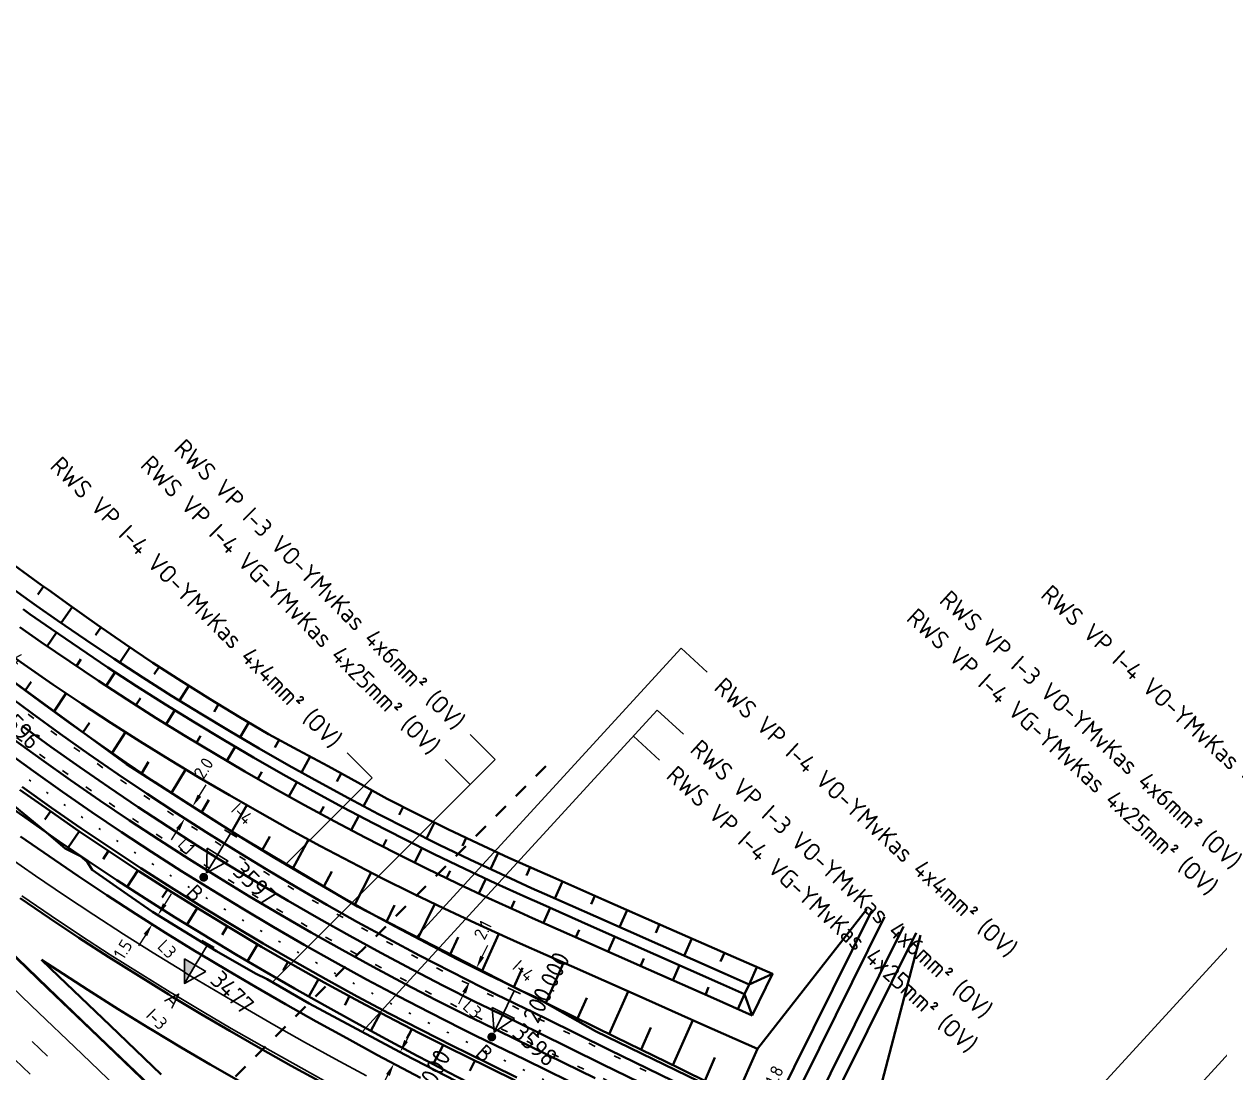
# Model space of a CAD drawing. Header units: metres. Extents: x 134219 to 139080, y 438661 to 444352.
# Drawn here: x 138219.5 to 138388.3, y 439565.8 to 439713.9 of the extents above; entities that cross this region are included whole.
import ezdxf
from ezdxf.enums import TextEntityAlignment as Align

# ---------------------------------------------------------------- set-up
doc = ezdxf.new("R2010")
doc.units = ezdxf.units.M
for name, pattern in [('13strp', [4, 1, -3]), ('30270strp', [3, 0.3, -2.7]), ('39strp', [12, 3, -9]), ('XX-FASEGRENS', [4, 2, -2])]:
    doc.linetypes.add(name, pattern=pattern)
doc.layers.get('DEFPOINTS').update_dxf_attribs({"color": 193})
for name, color, linetype, lineweight in [('N-WE-KG-FASEGRENS-G', 7, 'XX-FASEGRENS', 35), ('N-WE-KL-ET-T18', 1, 'Continuous', 18), ('N-WE-KL-ET-T25', 7, 'Continuous', 25), ('N-WE-KL-ET_LS_OV_ARMATUUR-S', 7, 'Continuous', 25), ('N-WE-KL-ET_LS_OV_ARMATUUR-T18', 1, 'Continuous', 25), ('N-WE-KL-ET_LS_OV_KABEL-G', 10, 'KL-LS-OV-N', 35), ('N-WE-KL-ET_LS_OV_KABEL-M', 7, 'Continuous', 18), ('N-WE-KL-ET_LS_OV_KABEL-T25', 7, 'Continuous', 25), ('Utd-ondergr-nw', 8, '13strp', 35)]:
    doc.layers.add(name, color=color, linetype=linetype, lineweight=lineweight)
doc.layers.add('N-WE-KL-ET_LS_OV_ARMATUUR-T25', color=2, linetype='Continuous')
doc.layers.add('Utd-weg-nw', color=8, linetype='Continuous')
doc.styles.add('alm a2ee v011$0$rtw_iso', font='NLCS-ISO.ttf')
doc.styles.add('ISO18', font='NLCS-ISO.ttf')
doc.styles.add('ISO25', font='NLCS-ISO.ttf')
doc.styles.add('NLCS-ISO', font='NLCS-ISO.ttf')
doc.styles.add('NLCS_18', font='NLCS-ISO.ttf', dxfattribs={"height": 1.8})
doc.styles.add('NLCS_25', font='NLCS-ISO.ttf', dxfattribs={"height": 2.5})
doc.linetypes.add('KL-LS-OV-N', pattern='A,4,-1,[103,NLCS.SHX,S=0.75,R=0,X=0,Y=0],-1,4,-1.5,["0V",Standard,S=1,R=0,X=0,Y=-0.5],-3', length=14.5)
doc.dimstyles.new('NLCS_t18_pijl_Dimension_l3_h1', dxfattribs={"dimtxt": 1.8, "dimasz": 1.8, "dimexe": 2, "dimexo": 2, "dimgap": 0.7, "dimtad": 1, "dimdec": 1, "dimzin": 0, "dimdsep": 46, "dimtxsty": 'NLCS_18', "dimcen": 2.5, "dimdle": 2, "dimclrd": 256, "dimclre": 256, "dimclrt": 256, "dimadec": 1, "dimazin": 0, "dimtfac": 1, "dimtdec": 1, "dimtofl": 0, "dimtmove": 1, "dimatfit": 0, "dimfxl": 0, "dimtolj": 1, "dimtzin": 0, "dimlwd": 18, "dimlwe": 18, "dimarcsym": 0})

# ---------------------------------------------------------------- blocks, each defined once
blk = doc.blocks.new('SKL-ET_OV_ARMATUUR_HD_NATRIUM_1x150W-SO (3)')
for points in [[(3.49, -1.76), (6.49, 0), (3.49, 1.76)], [(3.49, 1.76), (3.49, -1.76)], [(0, 1), (0, -1)], [(3.49, 0), (0, 0)], [(3.49, 0), (6.49, 0)]]:
    blk.add_lwpolyline(points)
blk.add_solid([(3.49, 0), (3.49, -1.76), (6.49, 0)])
at = {"layer": 'N-WE-KL-ET-T18', "linetype": 'ByBlock', "style": 'NLCS-ISO'}
blk.add_attdef('GROEPSNUMMER', text='', height=1.8, dxfattribs=at).set_placement((-2, -4), align=Align.RIGHT)
blk.add_attdef('FASE-AANSLUITING', (10, -4), '', height=1.8, dxfattribs=at)
at = {"layer": 'N-WE-KL-ET-T18', "linetype": 'ByBlock', "style": 'NLCS-ISO', "flags": 1}
for tag, p in [('TYPE_ARMATUUR', (7.76, -13.46)), ('TYPE_FABRIKAAT', (7.76, -17.24)), ('VERMOGEN_LAMP', (7.76, -21.02)), ('SPIEGELSTAND', (7.76, -24.81)), ('HOOGTE_LICHTMAST', (7.76, -28.59)), ('UITLEGGERHOEK', (7.76, -32.38)), ('TYPE_LICHTMAST', (7.76, -36.16)), ('BOTSVRIENDELIJK', (7.76, -39.95)), ('POSITIE_LICHTMAST', (7.76, -43.73)), ('KABELAANSLUITING', (7.76, -47.52)), ('VOEDINGSPUNT', (7.76, -51.3))]:
    blk.add_attdef(tag, p, '', height=1.8, dxfattribs=at)
at = {"layer": 'N-WE-KL-ET-T25', "linetype": 'ByBlock', "style": 'NLCS-ISO'}
blk.add_attdef('MASTNUMMER', text='', height=2.5, dxfattribs=at).set_placement((4, 4.31), align=Align.MIDDLE)
at = {"layer": 'N-WE-KL-ET-T25', "linetype": 'ByBlock', "style": 'NLCS-ISO', "flags": 1}
blk.add_attdef('TYPE_SYMBOOL', (7.76, -10.06), '', height=2.5, dxfattribs=at)
blk = doc.blocks.new('SKL-ET_OV_ARMATUUR_HD_NATRIUM_1x100W-SO')
for points in [[(3.49, -1.76), (6.49, 0), (3.49, 1.76)], [(3.49, 1.76), (3.49, -1.76)], [(0, 1), (0, -1)], [(3.49, 0), (0, 0)], [(3.49, 0), (6.5, 0)]]:
    blk.add_lwpolyline(points)
at = {"const_width": 0.625}
blk.add_lwpolyline([(6.94, 0, 1), (7.56, 0, 1)], format="xyb", close=True, dxfattribs=at)
at = {"layer": 'N-WE-KL-ET-T18', "linetype": 'ByBlock', "style": 'NLCS-ISO'}
blk.add_attdef('GROEPSNUMMER', text='', height=1.8, dxfattribs=at).set_placement((-2, -4), align=Align.RIGHT)
blk.add_attdef('FASE-AANSLUITING', (10, -4), '', height=1.8, dxfattribs=at)
at = {"layer": 'N-WE-KL-ET-T18', "linetype": 'ByBlock', "style": 'NLCS-ISO', "flags": 1}
for tag, p in [('TYPE_ARMATUUR', (7.76, -13.46)), ('TYPE_FABRIKAAT', (7.76, -17.24)), ('VERMOGEN_LAMP', (7.76, -21.02)), ('SPIEGELSTAND', (7.76, -24.81)), ('HOOGTE_LICHTMAST', (7.76, -28.59)), ('UITLEGGERHOEK', (7.76, -32.38)), ('TYPE_LICHTMAST', (7.76, -36.16)), ('BOTSVRIENDELIJK', (7.76, -39.95)), ('POSITIE_LICHTMAST', (7.76, -43.73)), ('KABELAANSLUITING', (7.76, -47.52)), ('VOEDINGSPUNT', (7.76, -51.3))]:
    blk.add_attdef(tag, p, '', height=1.8, dxfattribs=at)
at = {"layer": 'N-WE-KL-ET-T25', "linetype": 'ByBlock', "style": 'NLCS-ISO'}
blk.add_attdef('MASTNUMMER', text='', height=2.5, dxfattribs=at).set_placement((4, 4.31), align=Align.MIDDLE)
at = {"layer": 'N-WE-KL-ET-T25', "linetype": 'ByBlock', "style": 'NLCS-ISO', "flags": 1}
blk.add_attdef('TYPE_SYMBOOL', (7.76, -10.06), '', height=2.5, dxfattribs=at)
blk = doc.blocks.new('*D290')
at = {"layer": 'DEFPOINTS', "color": 0, "transparency": 16777216}
for p in [(138238.39, 439587.94), (138238.39, 439587.94), (138237.59, 439586.66)]:
    blk.add_point(p, dxfattribs=at)
at = {"layer": 'N-WE-KL-ET_LS_OV_KABEL-M', "linetype": 'Continuous', "lineweight": 18, "transparency": 16777216}
for p, q in [((138239.35, 439589.46), (138240.32, 439590.98)), ((138236.62, 439585.14), (138235.66, 439583.62))]:
    blk.add_line(p, q, dxfattribs=at)
at = {"layer": 'N-WE-KL-ET_LS_OV_KABEL-M', "lineweight": 18, "transparency": 16777216}
for p, q in [((138237.59, 439586.66), (138235.89, 439587.73)), ((138238.39, 439587.94), (138236.7, 439589.01))]:
    blk.add_line(p, q, dxfattribs=at)
at = {"layer": 'N-WE-KL-ET_LS_OV_KABEL-M', "transparency": 16777216}
for points in [[(138239.1, 439589.62), (138239.61, 439589.3), (138238.39, 439587.94)], [(138236.37, 439585.3), (138236.88, 439584.98), (138237.59, 439586.66)]]:
    blk.add_solid(points, dxfattribs=at)
at = {"layer": 'N-WE-KL-ET_LS_OV_KABEL-M', "transparency": 16777216, "insert": (138233.45, 439583.1), "char_height": 1.8, "attachment_point": 5, "rotation": 57.7306, "style": 'NLCS_18'}
blk.add_mtext('\\A1;1.5', dxfattribs=at)
blk = doc.blocks.new('*D291')
at = {"layer": 'DEFPOINTS', "color": 0, "transparency": 16777216}
for p in [(138272.6, 439568.58), (138272.6, 439568.58), (138271.73, 439566.95)]:
    blk.add_point(p, dxfattribs=at)
at = {"layer": 'N-WE-KL-ET_LS_OV_KABEL-M', "linetype": 'Continuous', "lineweight": 18, "transparency": 16777216}
for p, q in [((138273.45, 439570.16), (138274.3, 439571.75)), ((138270.89, 439565.36), (138270.04, 439563.78))]:
    blk.add_line(p, q, dxfattribs=at)
at = {"layer": 'N-WE-KL-ET_LS_OV_KABEL-M', "lineweight": 18, "transparency": 16777216}
for p, q in [((138272.6, 439568.58), (138270.84, 439569.52)), ((138271.73, 439566.95), (138269.97, 439567.89))]:
    blk.add_line(p, q, dxfattribs=at)
at = {"layer": 'N-WE-KL-ET_LS_OV_KABEL-M', "transparency": 16777216}
for points in [[(138273.18, 439570.31), (138273.71, 439570.02), (138272.6, 439568.58)], [(138270.62, 439565.5), (138271.15, 439565.22), (138271.73, 439566.95)]]:
    blk.add_solid(points, dxfattribs=at)
at = {"layer": 'N-WE-KL-ET_LS_OV_KABEL-M', "transparency": 16777216, "insert": (138267.88, 439563.13), "char_height": 1.8, "attachment_point": 5, "rotation": 61.9218, "style": 'NLCS_18'}
blk.add_mtext('\\A1;1.8', dxfattribs=at)
blk = doc.blocks.new('*D526')
at = {"layer": 'DEFPOINTS', "color": 0, "transparency": 16777216}
for p in [(138243.29, 439603.31), (138243.29, 439603.31), (138242.2, 439601.6)]:
    blk.add_point(p, dxfattribs=at)
at = {"layer": 'N-WE-KL-ET_LS_OV_KABEL-M', "linetype": 'Continuous', "lineweight": 18, "transparency": 16777216}
for p, q in [((138244.26, 439604.83), (138245.23, 439606.34)), ((138241.23, 439600.08), (138240.26, 439598.57))]:
    blk.add_line(p, q, dxfattribs=at)
at = {"layer": 'N-WE-KL-ET_LS_OV_KABEL-M', "lineweight": 18, "transparency": 16777216}
for p, q in [((138243.29, 439603.31), (138244.97, 439602.23)), ((138242.2, 439601.6), (138243.88, 439600.52))]:
    blk.add_line(p, q, dxfattribs=at)
at = {"layer": 'N-WE-KL-ET_LS_OV_KABEL-M', "transparency": 16777216}
for points in [[(138244.01, 439604.99), (138244.51, 439604.67), (138243.29, 439603.31)], [(138240.97, 439600.24), (138241.48, 439599.92), (138242.2, 439601.6)]]:
    blk.add_solid(points, dxfattribs=at)
at = {"layer": 'N-WE-KL-ET_LS_OV_KABEL-M', "transparency": 16777216, "insert": (138244.84, 439608.71), "char_height": 1.8, "attachment_point": 5, "rotation": 57.407, "style": 'NLCS_18'}
blk.add_mtext('\\A1;2.0', dxfattribs=at)
blk = doc.blocks.new('*D527')
at = {"layer": 'DEFPOINTS', "color": 0, "transparency": 16777216}
for p in [(138283.39, 439580.48), (138283.39, 439580.48), (138282.46, 439578.6)]:
    blk.add_point(p, dxfattribs=at)
at = {"layer": 'N-WE-KL-ET_LS_OV_KABEL-M', "linetype": 'Continuous', "lineweight": 18, "transparency": 16777216}
for p, q in [((138284.2, 439582.09), (138285, 439583.7)), ((138281.65, 439576.99), (138280.85, 439575.38))]:
    blk.add_line(p, q, dxfattribs=at)
at = {"layer": 'N-WE-KL-ET_LS_OV_KABEL-M', "lineweight": 18, "transparency": 16777216}
for p, q in [((138283.39, 439580.48), (138285.18, 439579.59)), ((138282.46, 439578.6), (138284.25, 439577.71))]:
    blk.add_line(p, q, dxfattribs=at)
at = {"layer": 'N-WE-KL-ET_LS_OV_KABEL-M', "transparency": 16777216}
for points in [[(138283.93, 439582.23), (138284.47, 439581.96), (138283.39, 439580.48)], [(138281.38, 439577.13), (138281.92, 439576.86), (138282.46, 439578.6)]]:
    blk.add_solid(points, dxfattribs=at)
at = {"layer": 'N-WE-KL-ET_LS_OV_KABEL-M', "transparency": 16777216, "insert": (138284.28, 439585.85), "char_height": 1.8, "attachment_point": 5, "rotation": 63.4793, "style": 'NLCS_18'}
blk.add_mtext('\\A1;2.1', dxfattribs=at)
blk = doc.blocks.new('*D528')
at = {"layer": 'DEFPOINTS', "color": 0, "transparency": 16777216}
for p in [(138324.64, 439559.94), (138324.64, 439559.94), (138323.83, 439558.31)]:
    blk.add_point(p, dxfattribs=at)
at = {"layer": 'N-WE-KL-ET_LS_OV_KABEL-M', "linetype": 'Continuous', "lineweight": 18, "transparency": 16777216}
for p, q in [((138325.43, 439561.56), (138326.22, 439563.18)), ((138323.04, 439556.69), (138322.25, 439555.07))]:
    blk.add_line(p, q, dxfattribs=at)
at = {"layer": 'N-WE-KL-ET_LS_OV_KABEL-M', "lineweight": 18, "transparency": 16777216}
for p, q in [((138324.64, 439559.94), (138322.84, 439560.82)), ((138323.83, 439558.31), (138322.04, 439559.19))]:
    blk.add_line(p, q, dxfattribs=at)
at = {"layer": 'N-WE-KL-ET_LS_OV_KABEL-M', "transparency": 16777216}
for points in [[(138325.16, 439561.69), (138325.7, 439561.43), (138324.64, 439559.94)], [(138322.77, 439556.82), (138323.31, 439556.56), (138323.83, 439558.31)]]:
    blk.add_solid(points, dxfattribs=at)
at = {"layer": 'N-WE-KL-ET_LS_OV_KABEL-M', "transparency": 16777216, "insert": (138325.48, 439565.3), "char_height": 1.8, "attachment_point": 5, "rotation": 63.9009, "style": 'NLCS_18'}
blk.add_mtext('\\A1;1.8', dxfattribs=at)

msp = doc.modelspace()

# ---------------------------------------------------------------- linework, layer by layer
at = {"layer": 'N-WE-KG-FASEGRENS-G'}
msp.add_line((138293.2, 439608.99), (138144.51, 439460.32), dxfattribs=at)
at = {"layer": 'N-WE-KL-ET_LS_OV_KABEL-G', "flags": 128}
for points, elevation in [([(138111.99, 439691.87), (138114.18, 439694.07), (138115.26, 439692.87), (138117.57, 439691.4), (138125.91, 439683.98), (138127.97, 439682.86), (138131.34, 439679.62), (138132.18, 439677.72), (138142.34, 439668.71), (138153.3, 439658.34), (138164.5, 439648.24), (138171.6, 439641.86), (138173.12, 439640.9), (138174.05, 439640.11), (138175.48, 439638.45), (138187.21, 439628.65), (138198.94, 439619.08), (138210.65, 439609.46), (138222.38, 439599.85), (138225.29, 439597.35), (138227.47, 439596.27), (138228.41, 439595.47), (138229.11, 439594.36), (138234.08, 439590.85), (138237.61, 439588.42), (138246.69, 439582.86), (138252.19, 439579.68), (138253.83, 439578.91), (138259.75, 439575.47), (138273.22, 439568.24), (138286.27, 439561.5), (138294.58, 439557.29), (138296.56, 439556.99), (138297.64, 439556.27), (138298.4, 439554.62), (138306.88, 439551.69), (138311.58, 439549.32), (138316.92, 439548.16), (138318.83, 439547.8), (138318.79, 439547.74)], 3.79), ([(138133.39, 439694.25), (138133.42, 439694.21), (138156.73, 439673.6), (138171.2, 439660.28), (138186.02, 439647.52), (138201.16, 439634.06), (138216.61, 439621.96), (138233.95, 439609.27), (138249.42, 439599.4), (138266.57, 439589.17), (138289.41, 439577.37), (138291.62, 439576.42), (138300.22, 439571.54), (138316.4, 439563.67), (138331.01, 439557.06), (138349.99, 439546.81), (138368.98, 439538.94), (138371.25, 439538.66), (138371.17, 439538.45)], 1.53)]:
    msp.add_lwpolyline(points, dxfattribs=dict(at, elevation=elevation))
at = {"layer": 'N-WE-KL-ET_LS_OV_KABEL-T25'}
for p, q in [((138312.3, 439625.68), (138274.9, 439584.87)), ((138315.99, 439622.3), (138312.3, 439625.68)), ((138308.93, 439616.91), (138267.26, 439571.44)), ((138312.62, 439613.53), (138308.93, 439616.91)), ((138286.03, 439609.92), (138282.49, 439613.46)), ((138309.24, 439609.85), (138305.55, 439613.22)), ((138254.58, 439578.48), (138286.03, 439609.92)), ((138268.64, 439607.33), (138265.11, 439610.87)), ((138282.49, 439606.39), (138278.96, 439609.92)), ((138256.49, 439595.18), (138268.64, 439607.33)), ((138364.37, 439540.85), (138410.44, 439591.13)), ((138342.41, 439532), (138396, 439590.48))]:
    msp.add_line(p, q, dxfattribs=at)
at = {"layer": 'Utd-ondergr-nw', "color": 7, "linetype": 'Continuous'}
msp.add_line((138291.96, 439570.86), (138292.4, 439571.75), dxfattribs=at)
at = {"layer": 'Utd-ondergr-nw', "linetype": 'Continuous', "flags": 128}
for points in [[(138325.21, 439579.63), (138319.72, 439582.05), (138310.56, 439586.08), (138301.39, 439590.11), (138294.16, 439593.31), (138292.33, 439594.11), (138287.98, 439596.06), (138283.65, 439598.06), (138279.34, 439600.11), (138275.05, 439602.22), (138270.8, 439604.4), (138266.63, 439606.71), (138262.43, 439608.99), (138258.21, 439611.25), (138254, 439613.54), (138249.87, 439615.97), (138245.78, 439618.47), (138241.72, 439621.01), (138237.69, 439623.6), (138233.7, 439626.26), (138229.76, 439628.99), (138225.85, 439631.77), (138222.94, 439633.89), (138221.97, 439634.58), (138218.09, 439637.42)], [(138161.42, 439636.48), (138165.06, 439632.98), (138172.28, 439626.06), (138179.5, 439619.14), (138186.72, 439612.22), (138193.93, 439605.3), (138201.15, 439598.38), (138208.37, 439591.46), (138215.59, 439584.54), (138222.81, 439577.62), (138230.03, 439570.7), (138237.24, 439563.78)], [(138162.84, 439635.21), (138165.11, 439633.04), (138172.33, 439626.11), (138179.55, 439619.19), (138186.76, 439612.27), (138193.98, 439605.35), (138201.2, 439598.43), (138208.42, 439591.51), (138215.64, 439584.59), (138222.86, 439577.67), (138230.07, 439570.75), (138237.29, 439563.83)], [(138321.89, 439578.14), (138318.54, 439579.64), (138309.39, 439583.7), (138300.24, 439587.76), (138293.02, 439590.96), (138291.18, 439591.78), (138286.81, 439593.77), (138282.46, 439595.81), (138278.14, 439597.89), (138273.84, 439600.03), (138269.56, 439602.22), (138265.31, 439604.46), (138261.08, 439606.76), (138256.88, 439609.1), (138252.7, 439611.49), (138248.54, 439613.93), (138244.42, 439616.42), (138240.32, 439618.95), (138236.25, 439621.54), (138232.21, 439624.18), (138228.19, 439626.86), (138224.21, 439629.59), (138221.23, 439631.67), (138220.25, 439632.37), (138216.34, 439635.2)], [(138221.43, 439633.25), (138222.24, 439634.39)], [(138321.23, 439576.8), (138317.88, 439578.29), (138308.73, 439582.35), (138299.58, 439586.41), (138292.36, 439589.62), (138290.51, 439590.44), (138286.13, 439592.43), (138281.77, 439594.48), (138277.43, 439596.57), (138273.11, 439598.72), (138268.82, 439600.92), (138264.55, 439603.17), (138260.31, 439605.47), (138256.09, 439607.82), (138251.89, 439610.22), (138247.73, 439612.67), (138243.59, 439615.17), (138239.47, 439617.72), (138235.39, 439620.31), (138231.33, 439622.96), (138227.3, 439625.65), (138223.31, 439628.39), (138220.32, 439630.48), (138219.34, 439631.18)], [(138224.72, 439629.24), (138226.27, 439631.48)], [(138322.34, 439573.76), (138316.85, 439576.2), (138307.71, 439580.26), (138298.56, 439584.32), (138291.33, 439587.53), (138289.48, 439588.36), (138285.07, 439590.36), (138280.69, 439592.42), (138276.32, 439594.53), (138271.98, 439596.69), (138267.67, 439598.9), (138263.38, 439601.16), (138259.11, 439603.48), (138254.87, 439605.84), (138250.65, 439608.26), (138246.46, 439610.72), (138242.3, 439613.23), (138238.16, 439615.8), (138234.05, 439618.41), (138229.98, 439621.07), (138225.93, 439623.78), (138221.91, 439626.53), (138218.91, 439628.64)], [(138229.59, 439627.51), (138230.32, 439628.6)], [(138224.05, 439627.88), (138222.73, 439625.97)], [(138323.1, 439569.05), (138315.09, 439572.61), (138305.95, 439576.67), (138296.8, 439580.73), (138289.57, 439583.94), (138287.7, 439584.77), (138283.25, 439586.8), (138278.83, 439588.88), (138274.42, 439591.01), (138270.04, 439593.19), (138265.69, 439595.43), (138261.35, 439597.71), (138257.05, 439600.05), (138252.77, 439602.44), (138248.51, 439604.88), (138244.28, 439607.37), (138240.08, 439609.9), (138235.9, 439612.49), (138231.76, 439615.13), (138227.64, 439617.82), (138223.56, 439620.55), (138219.5, 439623.34), (138216.47, 439625.46)], [(138233.01, 439623.65), (138234.41, 439625.78)], [(138227.53, 439624.1), (138226.89, 439623.13)], [(138232.35, 439622.29), (138231.07, 439620.35)], [(138237.88, 439621.99), (138238.56, 439623.04)], [(138320.99, 439561.92), (138312.01, 439566.32), (138303.03, 439570.72), (138294.05, 439575.12), (138286.96, 439578.6), (138285.09, 439579.52), (138280.67, 439581.74), (138276.27, 439584.02), (138271.91, 439586.34), (138267.56, 439588.72), (138263.25, 439591.15), (138258.96, 439593.63), (138254.7, 439596.15), (138250.48, 439598.73), (138246.28, 439601.36), (138242.11, 439604.03), (138237.98, 439606.75), (138233.87, 439609.52), (138229.8, 439612.34), (138225.76, 439615.2), (138221.76, 439618.11), (138217.79, 439621.07)], [(138220.48, 439620.89), (138219.65, 439619.68)], [(138241.44, 439618.26), (138242.75, 439620.37)], [(138311.13, 439564.53), (138302.15, 439568.93), (138293.17, 439573.33), (138286.08, 439576.8), (138284.21, 439577.72), (138279.76, 439579.96), (138275.35, 439582.25), (138270.95, 439584.58), (138266.59, 439586.97), (138262.26, 439589.41), (138257.95, 439591.9), (138253.67, 439594.44), (138249.43, 439597.03), (138245.21, 439599.67), (138241.02, 439602.35), (138236.87, 439605.09), (138232.74, 439607.87), (138228.65, 439610.7), (138224.6, 439613.57), (138220.57, 439616.5), (138216.58, 439619.47)], [(138225.45, 439619.29), (138223.71, 439616.69)], [(138235.92, 439618.6), (138235.29, 439617.62)], [(138240.77, 439616.91), (138239.55, 439614.94)], [(138246.33, 439616.69), (138246.97, 439617.74)], [(138310.14, 439562.51), (138301.16, 439566.91), (138292.18, 439571.3), (138285.09, 439574.78), (138283.21, 439575.71), (138278.74, 439577.96), (138274.3, 439580.25), (138269.89, 439582.61), (138265.5, 439585.01), (138261.14, 439587.46), (138256.81, 439589.96), (138252.51, 439592.51), (138248.24, 439595.11), (138244.01, 439597.76), (138239.8, 439600.46), (138235.62, 439603.21), (138231.48, 439606.01), (138227.36, 439608.85), (138223.28, 439611.75), (138219.24, 439614.69)], [(138228.71, 439615.14), (138227.8, 439613.75)], [(138249.99, 439613.08), (138251.22, 439615.18)], [(138233.82, 439613.82), (138231.94, 439610.86)], [(138244.43, 439613.3), (138243.83, 439612.31)], [(138299.29, 439563.09), (138290.31, 439567.49), (138283.22, 439570.96), (138281.32, 439571.9), (138276.81, 439574.17), (138272.32, 439576.49), (138267.87, 439578.87), (138263.44, 439581.29), (138259.04, 439583.77), (138254.67, 439586.29), (138250.32, 439588.87), (138246.01, 439591.5), (138241.73, 439594.17), (138237.48, 439596.9), (138233.26, 439599.68), (138229.08, 439602.5), (138224.93, 439605.37), (138220.81, 439608.29), (138216.72, 439611.26)], [(138300.17, 439564.89), (138291.19, 439569.28), (138284.1, 439572.76), (138282.21, 439573.69), (138277.72, 439575.95), (138273.25, 439578.26), (138268.82, 439580.63), (138264.41, 439583.04), (138260.03, 439585.5), (138255.68, 439588.02), (138251.35, 439590.58), (138247.06, 439593.2), (138242.8, 439595.86), (138238.57, 439598.58), (138234.37, 439601.34), (138230.21, 439604.15), (138226.07, 439607.01), (138221.97, 439609.92), (138217.91, 439612.87)], [(138249.33, 439611.73), (138248.15, 439609.73)], [(138254.92, 439611.63), (138255.54, 439612.7)], [(138237.08, 439609.59), (138236.1, 439608.01)], [(138258.66, 439608.1), (138259.91, 439610.34)], [(138242.32, 439608.55), (138240.31, 439605.22)], [(138253.07, 439608.21), (138252.49, 439607.2)], [(138263.66, 439606.84), (138264.28, 439607.98)], [(138258, 439606.75), (138256.87, 439604.73)], [(138288.88, 439564.57), (138281.79, 439568.05), (138279.87, 439568.99), (138275.33, 439571.28), (138270.81, 439573.61), (138266.32, 439576.01), (138261.86, 439578.45), (138257.43, 439580.94), (138253.02, 439583.49), (138248.65, 439586.09), (138244.3, 439588.73), (138239.99, 439591.43), (138235.71, 439594.18), (138231.46, 439596.97), (138227.24, 439599.82), (138223.06, 439602.71), (138218.91, 439605.65)], [(138289.1, 439565.02), (138282.01, 439568.49), (138280.1, 439569.44), (138275.56, 439571.72), (138271.04, 439574.06), (138266.56, 439576.45), (138262.1, 439578.89), (138257.67, 439581.38), (138253.28, 439583.92), (138248.91, 439586.51), (138244.57, 439589.16), (138240.26, 439591.85), (138235.98, 439594.6), (138231.74, 439597.39), (138227.53, 439600.23), (138223.35, 439603.12), (138219.2, 439606.06)], [(138267.45, 439603.34), (138268.64, 439605.6)], [(138283.78, 439563.49), (138279.38, 439565.78), (138276.66, 439567.22), (138275, 439568.09), (138270.64, 439570.43), (138266.3, 439572.79), (138261.99, 439575.17), (138257.7, 439577.59), (138253.44, 439580.04), (138249.48, 439582.36), (138245.56, 439584.72), (138245.01, 439585.05), (138240.84, 439587.62), (138236.7, 439590.24), (138232.59, 439592.9), (138228.51, 439595.61), (138224.46, 439598.36), (138220.44, 439601.16), (138216.45, 439604)], [(138245.58, 439604.23), (138244.54, 439602.47)], [(138250.94, 439603.48), (138248.82, 439599.77)], [(138261.83, 439603.32), (138261.28, 439602.3)], [(138272.46, 439602.14), (138273.03, 439603.26)], [(138222.41, 439601.48), (138223.21, 439602.61)], [(138266.79, 439601.99), (138265.71, 439599.93)], [(138225.73, 439597.5), (138227.29, 439599.78)], [(138276.35, 439598.78), (138277.47, 439601.03)], [(138275.47, 439564.96), (138273.8, 439565.84), (138269.43, 439568.18), (138265.08, 439570.55), (138260.75, 439572.94), (138256.44, 439575.37), (138252.16, 439577.83), (138248.18, 439580.17), (138244.23, 439582.54), (138243.68, 439582.87), (138239.49, 439585.46), (138235.33, 439588.09), (138231.19, 439590.77), (138227.09, 439593.49), (138223.02, 439596.26), (138218.97, 439599.08)], [(138254.21, 439599.07), (138253.12, 439597.12)], [(138259.68, 439598.62), (138257.46, 439594.52)], [(138270.7, 439598.65), (138270.17, 439597.62)], [(138281.4, 439597.73), (138281.95, 439598.87)], [(138230.64, 439595.85), (138231.41, 439597.01)], [(138275.7, 439597.44), (138274.66, 439595.36)], [(138285.36, 439594.45), (138286.45, 439596.77)], [(138290.44, 439593.54), (138290.97, 439594.72)], [(138234.05, 439591.95), (138235.56, 439594.27)], [(138262.96, 439594.12), (138261.83, 439591.97)], [(138268.53, 439593.97), (138266.23, 439589.47)], [(138279.68, 439594.19), (138279.18, 439593.15)], [(138284.71, 439593.1), (138283.72, 439590.99)], [(138294.47, 439590.32), (138295.53, 439592.7)], [(138239, 439590.42), (138239.74, 439591.59)], [(138261.62, 439564.24), (138257.24, 439566.66), (138252.88, 439569.11), (138248.54, 439571.61), (138244.51, 439573.97), (138240.5, 439576.38), (138239.94, 439576.72), (138235.68, 439579.35), (138231.44, 439582.02), (138227.24, 439584.75), (138223.07, 439587.51), (138218.93, 439590.33)], [(138271.83, 439589.37), (138270.67, 439587.02)], [(138277.49, 439589.53), (138275.13, 439584.63)], [(138288.77, 439589.95), (138288.29, 439588.9)], [(138299.57, 439589.48), (138300.1, 439590.68)], [(138242.5, 439586.6), (138243.95, 439588.95)], [(138293.81, 439588.97), (138292.87, 439586.85)], [(138303.61, 439586.26), (138304.68, 439588.66)], [(138323.1, 439569.05), (138338.55, 439588.77)], [(138323.27, 439558.58), (138323.62, 439558.44), (138324.1, 439558.32), (138324.58, 439558.27), (138325.07, 439558.31), (138325.55, 439558.43), (138326, 439558.62), (138326.41, 439558.89), (138326.77, 439559.21), (138327.08, 439559.59), (138327.28, 439559.94), (138341.04, 439587.72)], [(138324.15, 439560.38), (138324.27, 439560.33), (138324.43, 439560.29), (138324.59, 439560.27), (138324.75, 439560.29), (138324.91, 439560.33), (138325.06, 439560.39), (138325.2, 439560.48), (138325.32, 439560.59), (138325.42, 439560.71), (138325.55, 439560.95), (138339.19, 439588.49)], [(138247.48, 439585.18), (138248.19, 439586.36)], [(138308.72, 439585.44), (138309.26, 439586.65)], [(138331.35, 439554.63), (138331.09, 439554.77), (138330.69, 439555.06), (138330.35, 439555.41), (138330.07, 439555.81), (138329.86, 439556.25), (138329.73, 439556.72), (138329.67, 439557.21), (138329.69, 439557.7), (138329.79, 439558.18), (138329.97, 439558.63), (138329.98, 439558.65), (138343.7, 439586.33)], [(138280.81, 439584.83), (138279.62, 439582.28)], [(138286.55, 439585.3), (138284.15, 439579.99)], [(138297.91, 439585.88), (138297.44, 439584.82)], [(138302.95, 439584.91), (138302.01, 439582.79)], [(138312.75, 439582.2), (138313.83, 439584.64)], [(138332.23, 439556.42), (138332.14, 439556.47), (138332.01, 439556.57), (138331.9, 439556.68), (138331.8, 439556.82), (138331.73, 439556.96), (138331.69, 439557.12), (138331.67, 439557.28), (138331.67, 439557.45), (138331.71, 439557.61), (138331.77, 439557.76), (138331.77, 439557.77), (138345.48, 439585.43)], [(138339.96, 439561.57), (138346.11, 439585.12)], [(138251.06, 439581.43), (138252.46, 439583.82)], [(138317.87, 439581.4), (138318.41, 439582.62)], [(138221.96, 439581.64), (138224.41, 439579.29), (138231.63, 439572.37), (138238.85, 439565.45)], [(138250.16, 439564.33), (138245.78, 439566.85), (138241.7, 439569.24), (138237.64, 439571.68), (138237.07, 439572.02), (138232.76, 439574.68), (138228.48, 439577.39), (138224.23, 439580.15), (138221.96, 439581.64)], [(138256.07, 439580.12), (138256.77, 439581.32)], [(138295.68, 439581.23), (138293.17, 439575.56)], [(138307.05, 439581.82), (138306.58, 439580.76)], [(138289.89, 439580.51), (138288.67, 439577.76)], [(138312.09, 439580.86), (138311.15, 439578.73)], [(138321.89, 439578.14), (138322.99, 439580.61)], [(138259.73, 439576.45), (138261.1, 439578.88)], [(138316.19, 439577.76), (138315.72, 439576.7)], [(138264.78, 439575.24), (138265.46, 439576.48)], [(138298.96, 439576.28), (138297.66, 439573.36)], [(138304.82, 439577.17), (138302.15, 439571.15)], [(138321.23, 439576.8), (138320.29, 439574.67)], [(138268.48, 439571.6), (138269.85, 439574.13)], [(138313.96, 439573.11), (138311.14, 439566.75)], [(138273.57, 439570.53), (138274.27, 439571.83)], [(138308.02, 439572.05), (138306.65, 439568.95)], [(138277.29, 439566.88), (138278.71, 439569.57)], [(138323.1, 439569.05), (138320.13, 439562.35)], [(138282.45, 439565.96), (138283.18, 439567.36)], [(138317.08, 439567.82), (138315.63, 439564.55)]]:
    msp.add_lwpolyline(points, dxfattribs=at)
msp.add_lwpolyline([(138322.34, 439573.76), (138321.23, 439576.8), (138321.89, 439578.14), (138325.21, 439579.63), (138322.34, 439573.76)], close=True, dxfattribs=at)
at = {"layer": 'Utd-weg-nw', "linetype": 'Continuous', "flags": 128}
for points in [[(138075.85, 439713.88), (138076.12, 439713.62), (138083.34, 439706.69), (138090.56, 439699.77), (138097.78, 439692.85), (138105, 439685.93), (138112.21, 439679.01), (138119.43, 439672.09), (138126.65, 439665.17), (138133.87, 439658.25), (138141.09, 439651.33), (138148.31, 439644.41), (138155.52, 439637.49), (138162.74, 439630.57), (138169.96, 439623.65), (138177.18, 439616.73), (138184.4, 439609.8), (138191.62, 439602.88), (138198.83, 439595.96), (138206.05, 439589.04), (138213.27, 439582.12), (138220.49, 439575.2), (138227.71, 439568.28), (138234.92, 439561.36)], [(138267.84, 439565.24), (138263.47, 439567.61), (138259.11, 439570.02), (138254.78, 439572.46), (138250.47, 439574.93), (138246.47, 439577.29), (138242.49, 439579.67), (138241.94, 439580.01), (138237.71, 439582.62), (138233.52, 439585.27), (138229.36, 439587.97), (138225.22, 439590.71), (138221.12, 439593.5), (138217.04, 439596.34)], [(138261.81, 439564.59), (138257.43, 439567.01), (138253.08, 439569.46), (138248.74, 439571.95), (138244.71, 439574.32), (138240.7, 439576.72), (138240.14, 439577.06), (138235.89, 439579.69), (138231.66, 439582.36), (138227.46, 439585.08), (138223.3, 439587.85), (138219.16, 439590.66)]]:
    msp.add_lwpolyline(points, dxfattribs=at)
at = {"layer": 'Utd-weg-nw', "linetype": '39strp', "flags": 128}
for points in [[(138073.36, 439711.28), (138073.63, 439711.02), (138080.85, 439704.1), (138088.07, 439697.18), (138095.29, 439690.25), (138102.5, 439683.33), (138109.72, 439676.41), (138116.94, 439669.49), (138124.16, 439662.57), (138131.38, 439655.65), (138138.6, 439648.73), (138145.81, 439641.81), (138153.03, 439634.89), (138160.25, 439627.97), (138167.47, 439621.05), (138174.69, 439614.13), (138181.91, 439607.21), (138189.12, 439600.29), (138196.34, 439593.36), (138203.56, 439586.44), (138210.78, 439579.52), (138218, 439572.6), (138225.22, 439565.68), (138232.43, 439558.76), (138239.65, 439551.84), (138246.87, 439544.92), (138254.09, 439538), (138261.31, 439531.08), (138268.53, 439524.16), (138275.74, 439517.24), (138282.96, 439510.32), (138290.18, 439503.4), (138297.4, 439496.47), (138304.62, 439489.55), (138311.83, 439482.63), (138319.05, 439475.71), (138326.27, 439468.79), (138333.49, 439461.87), (138340.71, 439454.95), (138347.93, 439448.03), (138355.14, 439441.11), (138362.36, 439434.19), (138369.58, 439427.27), (138376.8, 439420.35), (138384.02, 439413.43), (138388.86, 439408.79)], [(138070.94, 439708.75), (138071.21, 439708.49), (138078.43, 439701.57), (138085.65, 439694.65), (138092.86, 439687.73), (138100.08, 439680.81), (138107.3, 439673.89), (138114.52, 439666.97), (138121.74, 439660.05), (138128.96, 439653.12), (138136.17, 439646.2), (138143.39, 439639.28), (138150.61, 439632.36), (138157.83, 439625.44), (138165.05, 439618.52), (138172.26, 439611.6), (138179.48, 439604.68), (138186.7, 439597.76), (138193.92, 439590.84), (138201.14, 439583.92), (138208.36, 439577), (138215.57, 439570.08), (138222.79, 439563.16), (138230.01, 439556.23), (138237.23, 439549.31), (138244.45, 439542.39), (138251.67, 439535.47), (138258.88, 439528.55), (138266.1, 439521.63), (138273.32, 439514.71), (138280.54, 439507.79), (138287.76, 439500.87), (138294.98, 439493.95), (138302.19, 439487.03), (138309.41, 439480.11), (138316.63, 439473.19), (138323.85, 439466.27), (138331.07, 439459.34), (138338.29, 439452.42), (138345.5, 439445.5), (138352.72, 439438.58), (138359.94, 439431.66), (138367.16, 439424.74), (138374.38, 439417.82), (138381.6, 439410.9), (138386.43, 439406.27)]]:
    msp.add_lwpolyline(points, dxfattribs=at)
at = {"layer": 'Utd-weg-nw', "linetype": '30270strp', "flags": 128}
msp.add_lwpolyline([(138450.82, 439496.51), (138450.64, 439496.72), (138450.13, 439497.33), (138448.81, 439498.86), (138447.43, 439500.34), (138446, 439501.78), (138444.52, 439503.16), (138443.15, 439504.37), (138441.74, 439505.54), (138440.3, 439506.65), (138438.82, 439507.73), (138437.31, 439508.76), (138435.77, 439509.74), (138434.2, 439510.68), (138432.6, 439511.56), (138430.98, 439512.4), (138429.33, 439513.18), (138427.55, 439513.96), (138425.75, 439514.68), (138423.93, 439515.34), (138422.08, 439515.94), (138420.74, 439516.34), (138418.48, 439516.96), (138416.21, 439517.51), (138413.92, 439518), (138411.62, 439518.42), (138410.45, 439518.6), (138407.5, 439519.07), (138404.56, 439519.58), (138401.63, 439520.13), (138398.27, 439520.8), (138394.93, 439521.53), (138391.6, 439522.3), (138388.29, 439523.13), (138384.98, 439524.01), (138381.69, 439524.94), (138378.41, 439525.91), (138375.15, 439526.94), (138371.91, 439528.02), (138368.68, 439529.14), (138365.47, 439530.32), (138362.28, 439531.54), (138359.1, 439532.81), (138355.95, 439534.13), (138352.82, 439535.5), (138349.12, 439537.19), (138345.45, 439538.95), (138343.59, 439539.86), (138334.61, 439544.26), (138325.63, 439548.66), (138316.65, 439553.06), (138307.67, 439557.45), (138298.69, 439561.85), (138289.71, 439566.25), (138282.61, 439569.73), (138280.71, 439570.67), (138276.18, 439572.95), (138271.68, 439575.27), (138267.21, 439577.66), (138262.77, 439580.09), (138258.36, 439582.57), (138253.97, 439585.11), (138249.62, 439587.69), (138245.29, 439590.33), (138241, 439593.01), (138236.73, 439595.75), (138232.5, 439598.53), (138228.3, 439601.37), (138224.14, 439604.25), (138220, 439607.18), (138215.91, 439610.15), (138211.84, 439613.18), (138208.81, 439615.48), (138207.82, 439616.25), (138203.82, 439619.37), (138199.87, 439622.53), (138195.95, 439625.74), (138192.07, 439629), (138188.23, 439632.3), (138185.67, 439634.53), (138183.14, 439636.78), (138181.67, 439638.1), (138180.68, 439638.99), (138173.23, 439645.66), (138165.79, 439652.34), (138158.34, 439659.01), (138155.67, 439661.4), (138150.89, 439665.68), (138143.44, 439672.36), (138136, 439679.03), (138134.05, 439680.78), (138128.55, 439685.71), (138124.83, 439689.04), (138121.1, 439692.38), (138120.65, 439692.78), (138113.66, 439699.06), (138112.2, 439700.36)], dxfattribs=at)
at = {"layer": 'Utd-weg-nw', "linetype": '13strp', "flags": 128}
for points in [[(138328.9, 439555.32), (138319.92, 439559.72), (138310.94, 439564.12), (138301.96, 439568.52), (138292.98, 439572.92), (138285.88, 439576.4), (138284.01, 439577.32), (138279.56, 439579.56), (138275.14, 439581.85), (138270.74, 439584.19), (138266.37, 439586.58), (138262.03, 439589.02), (138257.72, 439591.51), (138253.44, 439594.05), (138249.19, 439596.65), (138244.97, 439599.29), (138240.78, 439601.97), (138236.62, 439604.71), (138232.49, 439607.5), (138228.4, 439610.33), (138224.33, 439613.21), (138220.31, 439616.14), (138216.31, 439619.11), (138213.33, 439621.37), (138212.35, 439622.13), (138208.43, 439625.19), (138204.54, 439628.3), (138200.69, 439631.46), (138196.87, 439634.66), (138193.1, 439637.9), (138190.59, 439640.1), (138188.09, 439642.31), (138186.63, 439643.63), (138185.63, 439644.52)], [(138327.31, 439552.09), (138318.33, 439556.49), (138309.35, 439560.89), (138300.37, 439565.29), (138291.39, 439569.69), (138284.3, 439573.16), (138282.41, 439574.1), (138277.92, 439576.35), (138273.46, 439578.66), (138269.03, 439581.02), (138264.63, 439583.43), (138260.25, 439585.89), (138255.9, 439588.41), (138251.59, 439590.97), (138247.3, 439593.58), (138243.04, 439596.24), (138238.82, 439598.96), (138234.62, 439601.72), (138230.46, 439604.52), (138226.33, 439607.38), (138222.23, 439610.28), (138218.17, 439613.24), (138214.15, 439616.23), (138211.14, 439618.52), (138210.15, 439619.28), (138206.2, 439622.37), (138202.28, 439625.5), (138198.39, 439628.69), (138194.54, 439631.91), (138190.73, 439635.18), (138188.2, 439637.4), (138185.69, 439639.63), (138184.22, 439640.95), (138183.23, 439641.84)]]:
    msp.add_lwpolyline(points, dxfattribs=at)

# ---------------------------------------------------------------- block references
at = {"layer": 'N-WE-KL-ET_LS_OV_ARMATUUR-S'}
ref = msp.add_blockref('SKL-ET_OV_ARMATUUR_HD_NATRIUM_1x100W-SO', (138215.99, 439621.94, 2.21), dxfattribs=dict(at, rotation=232.7121265430656))
ref.add_attrib('MASTNUMMER', '3596', (138215.48, 439616.02, 2.21), dxfattribs={"layer": 'N-WE-KL-ET_LS_OV_ARMATUUR-T25', "height": 2.5, "rotation": 314.9988, "style": 'ISO25'})
ref.add_attrib('TYPE_SYMBOOL', 'B', (138208.76, 439613.9, 2.21), dxfattribs={"layer": 'N-WE-KL-ET_LS_OV_ARMATUUR-T25', "height": 2.25, "rotation": 314.9988, "style": 'ISO25'})
ref.add_attrib('FASE-AANSLUITING_1', 'L2', (138208.25, 439621.03, 2.21), dxfattribs={"layer": 'N-WE-KL-ET_LS_OV_ARMATUUR-T18', "height": 1.8, "rotation": 314.9988, "style": 'ISO18'})
ref.add_attrib('GROEPSNUMMER', 'I-4', (138216.22, 439625.15, 2.21), dxfattribs={"layer": 'N-WE-KL-ET_LS_OV_ARMATUUR-T18', "height": 1.8, "rotation": 314.9988, "style": 'ISO18'})
ref = msp.add_blockref('SKL-ET_OV_ARMATUUR_HD_NATRIUM_1x100W-SO', (138248.67, 439599.47, 2.95), dxfattribs=dict(at, rotation=238.3629400384967))
ref.add_attrib('MASTNUMMER', '3597', (138248.81, 439593.92, 2.95), dxfattribs={"layer": 'N-WE-KL-ET_LS_OV_ARMATUUR-T25', "height": 2.5, "rotation": 314.9988, "style": 'ISO25'})
ref.add_attrib('TYPE_SYMBOOL', 'B', (138242.21, 439590.91, 2.95), dxfattribs={"layer": 'N-WE-KL-ET_LS_OV_ARMATUUR-T25', "height": 2.25, "rotation": 314.9988, "style": 'ISO25'})
ref.add_attrib('FASE-AANSLUITING_1', 'L1', (138241.06, 439597.8, 2.95), dxfattribs={"layer": 'N-WE-KL-ET_LS_OV_ARMATUUR-T18', "height": 1.8, "rotation": 314.9988, "style": 'ISO18'})
ref.add_attrib('GROEPSNUMMER', 'I-4', (138248.59, 439602.69, 2.95), dxfattribs={"layer": 'N-WE-KL-ET_LS_OV_ARMATUUR-T18', "height": 1.8, "rotation": 314.9988, "style": 'ISO18'})
ref = msp.add_blockref('SKL-ET_OV_ARMATUUR_HD_NATRIUM_1x150W-SO (3)', (138245.47, 439583.87, 1.82), dxfattribs=dict(at, rotation=239.0266526104117))
ref.add_attrib('MASTNUMMER', '3477', (138245.62, 439578.55, 1.82), dxfattribs={"layer": 'N-WE-KL-ET_LS_OV_ARMATUUR-T25', "height": 2.5, "rotation": 314.9988, "style": 'ISO25'})
ref.add_attrib('TYPE_SYMBOOL', 'A', (138239.12, 439575.95, 1.82), dxfattribs={"layer": 'N-WE-KL-ET_LS_OV_ARMATUUR-T25', "height": 2.25, "rotation": 314.9988, "style": 'ISO25'})
ref.add_attrib('FASE-AANSLUITING_1', 'L3', (138238.19, 439583.38, 1.82), dxfattribs={"layer": 'N-WE-KL-ET_LS_OV_ARMATUUR-T18', "height": 1.8, "rotation": 314.9988, "style": 'ISO18'})
ref.add_attrib('GROEPSNUMMER', 'I-3', (138236.57, 439573.65, 1.82), dxfattribs={"layer": 'N-WE-KL-ET_LS_OV_ARMATUUR-T18', "height": 1.8, "rotation": 314.9988, "style": 'ISO18'})
ref = msp.add_blockref('SKL-ET_OV_ARMATUUR_HD_NATRIUM_1x100W-SO', (138288.73, 439577.25, 3.91), dxfattribs=dict(at, rotation=244.0251625143807))
ref.add_attrib('MASTNUMMER', '3598', (138288.26, 439571.03, 3.91), dxfattribs={"layer": 'N-WE-KL-ET_LS_OV_ARMATUUR-T25', "height": 2.5, "rotation": 317.498, "style": 'ISO25'})
ref.add_attrib('TYPE_SYMBOOL', 'B', (138283.11, 439568.22, 3.91), dxfattribs={"layer": 'N-WE-KL-ET_LS_OV_ARMATUUR-T25', "height": 2.25, "rotation": 317.498, "style": 'ISO25'})
ref.add_attrib('FASE-AANSLUITING_1', 'L3', (138281.31, 439574.84, 3.91), dxfattribs={"layer": 'N-WE-KL-ET_LS_OV_ARMATUUR-T18', "height": 1.8, "rotation": 317.498, "style": 'ISO18'})
ref.add_attrib('GROEPSNUMMER', 'I-4', (138288.33, 439580.44, 3.91), dxfattribs={"layer": 'N-WE-KL-ET_LS_OV_ARMATUUR-T18', "height": 1.8, "rotation": 317.498, "style": 'ISO18'})

# ---------------------------------------------------------------- texts
at = {"layer": 'N-WE-KL-ET_LS_OV_KABEL-T25', "style": 'NLCS_25'}
for s, rotation, p in [('RWS VP I-3 VO-YMvKas 4x6mm² (OV)', 314.9988, (138281.13, 439614.82)), ('RWS VP I-4 VO-YMvKas 4x4mm² (OV)', 314.9988, (138263.75, 439612.22)), ('RWS VP I-4 VG-YMvKas 4x25mm² (OV)', 314.9988, (138277.6, 439611.28)), ('RWS VP I-3 VO-YMvKas 4x6mm² (OV)', 317.498, (138390.9, 439595.15)), ('RWS VP I-4 VO-YMvKas 4x4mm² (OV)', 317.498, (138405.34, 439595.8)), ('RWS VP I-4 VG-YMvKas 4x25mm² (OV)', 317.498, (138387.52, 439591.46))]:
    msp.add_text(s, height=2.5, rotation=rotation, dxfattribs=at).set_placement(p, align=Align.MIDDLE_RIGHT)
for s, p in [('RWS VP I-4 VO-YMvKas 4x4mm² (OV)', (138317.62, 439620.81)), ('RWS VP I-3 VO-YMvKas 4x6mm² (OV)', (138314.24, 439612.04)), ('RWS VP I-4 VG-YMvKas 4x25mm² (OV)', (138310.87, 439608.35))]:
    msp.add_text(s, height=2.5, rotation=317.498, dxfattribs=at).set_placement(p, align=Align.MIDDLE_LEFT)
at = {"layer": 'Utd-ondergr-nw', "color": 7, "style": 'alm a2ee v011$0$rtw_iso'}
for rotation, p in [(63.9006, (138292.06, 439572.48)), (62.2975, (138274.99, 439558.77))]:
    msp.add_text('200.000', height=2.5, rotation=rotation, dxfattribs=at).set_placement(p)

# ---------------------------------------------------------------- dimensions: what is measured, and where the dimension line sits
at = {"layer": 'N-WE-KL-ET_LS_OV_KABEL-M'}
for base, p1, p2, angle, picture, middle in [((138243.29, 439603.31), (138242.2, 439601.6), (138243.29, 439603.31), 57.407, '*D526', (138246.19, 439607.85)), ((138238.39, 439587.94), (138237.59, 439586.66), (138238.39, 439587.94), 57.7306, '*D290', (138234.8, 439582.25)), ((138283.39, 439580.48), (138282.46, 439578.6), (138283.39, 439580.48), 63.4793, '*D527', (138285.72, 439585.14)), ((138272.6, 439568.58), (138271.73, 439566.95), (138272.6, 439568.58), 61.9218, '*D291', (138269.3, 439562.38)), ((138324.64, 439559.94), (138323.83, 439558.31), (138324.64, 439559.94), 63.9009, '*D528', (138326.91, 439564.59))]:
    dim = msp.add_linear_dim(base=base, p1=p1, p2=p2, angle=angle, dimstyle='NLCS_t18_pijl_Dimension_l3_h1', dxfattribs=at)
    dim.commit()
    dim.dimension.update_dxf_attribs({"geometry": picture, "text_midpoint": middle, "dimtype": 161})

doc.saveas('drawing.dxf')
